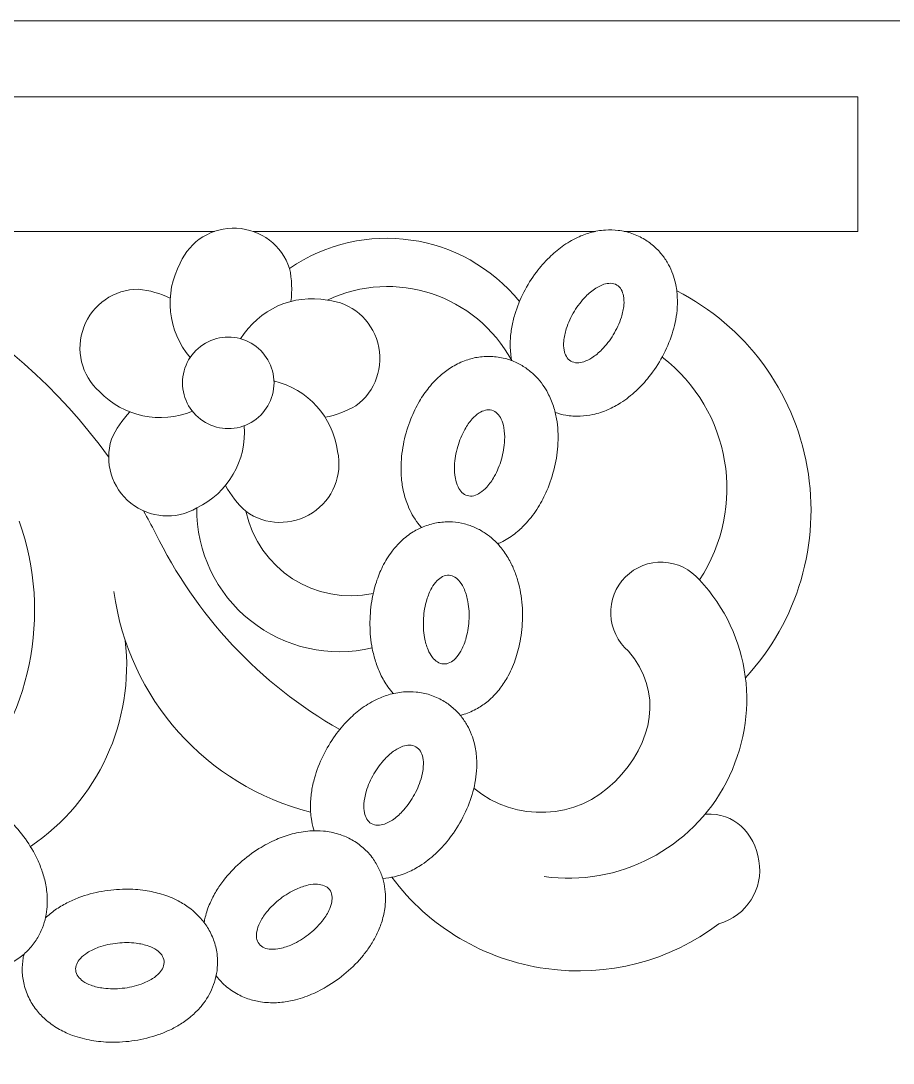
# Model space of a CAD drawing. Header units: millimetres. Extents: x 5151 to 5396, y 1629 to 1892.
# Drawn here: x 5331.88 to 5354.85, y 1864.47 to 1891.91 of the extents above; entities that cross this region are included whole.
import ezdxf

# ---------------------------------------------------------------- set-up
doc = ezdxf.new("R2010")
doc.units = ezdxf.units.MM
doc.header["$MEASUREMENT"] = 0
doc.layers.add('SITARA ALL', color=18, linetype='Continuous', true_color=0x000000)

msp = doc.modelspace()

# ---------------------------------------------------------------- linework, layer by layer
at = {"layer": 'SITARA ALL', "lineweight": 9}
for points, knots in [([(5151.918, 1891.909), (5151.918, 1891.909), (5395.918, 1891.909), (5395.918, 1891.909), (5395.918, 1891.909), (5395.918, 1769.909), (5395.918, 1769.909), (5395.918, 1769.909), (5151.918, 1769.909), (5151.918, 1769.909), (5151.918, 1769.909), (5151.918, 1891.909), (5151.918, 1891.909)], [0, 0, 0, 0, 0.25, 0.25, 0.25, 0.5, 0.5, 0.5, 0.75, 0.75, 0.75, 1, 1, 1, 1]), ([(5334.193, 1880.433), (5331.572, 1884.039), (5327.494, 1886.304), (5323.048, 1886.624), (5318.601, 1886.944), (5314.259, 1885.305), (5311.149, 1882.112)], [0, 0, 0, 0, 0.333333, 0.333333, 0.333333, 1, 1, 1, 1]), ([(5338.957, 1885.389), (5338.757, 1885.998), (5338.202, 1886.42), (5337.561, 1886.449), (5336.921, 1886.479), (5336.334, 1886.122), (5336.079, 1885.534)], [0, 0, 0, 0, 0.333333, 0.333333, 0.333333, 1, 1, 1, 1]), ([(5344.806, 1882.964), (5344.797, 1883.01), (5344.789, 1883.055), (5344.783, 1883.101), (5344.767, 1883.23), (5344.762, 1883.36), (5344.767, 1883.489), (5344.773, 1883.609), (5344.786, 1883.729), (5344.807, 1883.847), (5344.828, 1883.96), (5344.854, 1884.072), (5344.888, 1884.182), (5344.948, 1884.382), (5345.027, 1884.577), (5345.123, 1884.763), (5345.218, 1884.949), (5345.329, 1885.126), (5345.454, 1885.292), (5345.558, 1885.431), (5345.672, 1885.561), (5345.796, 1885.683), (5345.901, 1885.786), (5346.014, 1885.882), (5346.133, 1885.968), (5346.261, 1886.061), (5346.397, 1886.142), (5346.539, 1886.209), (5346.647, 1886.26), (5346.76, 1886.302), (5346.875, 1886.334), (5347.004, 1886.37), (5347.136, 1886.393), (5347.27, 1886.403), (5347.383, 1886.41), (5347.496, 1886.408), (5347.609, 1886.394), (5347.731, 1886.38), (5347.851, 1886.352), (5347.968, 1886.313), (5348.086, 1886.272), (5348.199, 1886.219), (5348.306, 1886.155)], [0, 0, 0, 0, 0.066667, 0.066667, 0.066667, 0.133333, 0.133333, 0.133333, 0.2, 0.2, 0.2, 0.266667, 0.266667, 0.266667, 0.333333, 0.333333, 0.333333, 0.4, 0.4, 0.4, 0.466667, 0.466667, 0.466667, 0.533333, 0.533333, 0.533333, 0.6, 0.6, 0.6, 0.666667, 0.666667, 0.666667, 0.733333, 0.733333, 0.733333, 0.8, 0.8, 0.8, 0.866667, 0.866667, 0.866667, 1, 1, 1, 1]), ([(5348.306, 1886.155), (5348.398, 1886.099), (5348.484, 1886.034), (5348.564, 1885.962), (5348.641, 1885.892), (5348.712, 1885.816), (5348.775, 1885.734), (5348.835, 1885.657), (5348.888, 1885.575), (5348.934, 1885.489), (5348.977, 1885.41), (5349.013, 1885.328), (5349.044, 1885.243), (5349.073, 1885.165), (5349.096, 1885.085), (5349.114, 1885.004), (5349.142, 1884.882), (5349.159, 1884.758), (5349.165, 1884.632), (5349.17, 1884.518), (5349.168, 1884.403), (5349.157, 1884.289), (5349.147, 1884.182), (5349.131, 1884.075), (5349.108, 1883.969), (5349.086, 1883.867), (5349.059, 1883.766), (5349.027, 1883.667), (5348.961, 1883.461), (5348.875, 1883.262), (5348.772, 1883.072), (5348.67, 1882.883), (5348.551, 1882.704), (5348.417, 1882.536), (5348.314, 1882.405), (5348.201, 1882.283), (5348.08, 1882.17), (5347.954, 1882.052), (5347.818, 1881.945), (5347.672, 1881.852), (5347.567, 1881.784), (5347.456, 1881.725), (5347.341, 1881.674), (5347.213, 1881.618), (5347.08, 1881.575), (5346.944, 1881.545), (5346.833, 1881.52), (5346.719, 1881.506), (5346.606, 1881.502), (5346.479, 1881.497), (5346.352, 1881.506), (5346.228, 1881.527), (5346.133, 1881.544), (5346.04, 1881.568), (5345.949, 1881.6)], [0, 0, 0, 0, 0.052632, 0.052632, 0.052632, 0.105263, 0.105263, 0.105263, 0.157895, 0.157895, 0.157895, 0.210526, 0.210526, 0.210526, 0.263158, 0.263158, 0.263158, 0.315789, 0.315789, 0.315789, 0.368421, 0.368421, 0.368421, 0.421053, 0.421053, 0.421053, 0.473684, 0.473684, 0.473684, 0.526316, 0.526316, 0.526316, 0.578947, 0.578947, 0.578947, 0.631579, 0.631579, 0.631579, 0.684211, 0.684211, 0.684211, 0.736842, 0.736842, 0.736842, 0.789474, 0.789474, 0.789474, 0.842105, 0.842105, 0.842105, 0.894737, 0.894737, 0.894737, 1, 1, 1, 1]), ([(5334.98, 1884.845), (5334.339, 1884.842), (5333.766, 1884.445), (5333.54, 1883.845), (5333.315, 1883.245), (5333.473, 1882.577), (5333.953, 1882.152)], [0, 0, 0, 0, 0.333333, 0.333333, 0.333333, 1, 1, 1, 1]), ([(5347.575, 1884.953), (5347.524, 1884.983), (5347.467, 1884.999), (5347.408, 1885), (5347.348, 1885.001), (5347.288, 1884.992), (5347.231, 1884.973), (5347.156, 1884.948), (5347.084, 1884.913), (5347.017, 1884.869), (5346.922, 1884.808), (5346.835, 1884.736), (5346.756, 1884.654), (5346.641, 1884.536), (5346.54, 1884.406), (5346.455, 1884.265), (5346.366, 1884.119), (5346.294, 1883.963), (5346.242, 1883.8), (5346.208, 1883.695), (5346.185, 1883.586), (5346.175, 1883.475), (5346.168, 1883.397), (5346.171, 1883.318), (5346.185, 1883.241), (5346.195, 1883.182), (5346.215, 1883.125), (5346.244, 1883.074), (5346.272, 1883.025), (5346.311, 1882.984), (5346.358, 1882.954), (5346.409, 1882.924), (5346.466, 1882.908), (5346.525, 1882.907), (5346.585, 1882.906), (5346.645, 1882.915), (5346.702, 1882.934), (5346.777, 1882.96), (5346.849, 1882.994), (5346.916, 1883.038), (5347.011, 1883.1), (5347.098, 1883.172), (5347.177, 1883.253), (5347.292, 1883.371), (5347.393, 1883.502), (5347.478, 1883.642), (5347.567, 1883.788), (5347.639, 1883.944), (5347.691, 1884.107), (5347.725, 1884.212), (5347.748, 1884.322), (5347.758, 1884.432), (5347.765, 1884.51), (5347.762, 1884.589), (5347.748, 1884.667), (5347.738, 1884.725), (5347.718, 1884.782), (5347.689, 1884.834), (5347.661, 1884.883), (5347.622, 1884.924), (5347.575, 1884.953)], [0, 0, 0, 0, 0.05, 0.05, 0.05, 0.1, 0.1, 0.1, 0.15, 0.15, 0.15, 0.2, 0.2, 0.2, 0.25, 0.25, 0.25, 0.3, 0.3, 0.3, 0.35, 0.35, 0.35, 0.4, 0.4, 0.4, 0.45, 0.45, 0.45, 0.5, 0.5, 0.5, 0.55, 0.55, 0.55, 0.6, 0.6, 0.6, 0.65, 0.65, 0.65, 0.7, 0.7, 0.7, 0.75, 0.75, 0.75, 0.8, 0.8, 0.8, 0.85, 0.85, 0.85, 0.9, 0.9, 0.9, 0.95, 0.95, 0.95, 1, 1, 1, 1]), ([(5340.703, 1881.775), (5341.221, 1882.153), (5341.45, 1882.812), (5341.281, 1883.43), (5341.111, 1884.048), (5340.59, 1884.496), (5339.952, 1884.557)], [0, 0, 0, 0, 0.333333, 0.333333, 0.333333, 1, 1, 1, 1]), ([(5350.957, 1874.614), (5352.339, 1876.107), (5352.941, 1878.161), (5352.584, 1880.164), (5352.226, 1882.166), (5350.963, 1883.879), (5349.15, 1884.801)], [0, 0, 0, 0, 0.333333, 0.333333, 0.333333, 1, 1, 1, 1]), ([(5338.547, 1882.38), (5338.547, 1882.81), (5338.318, 1883.208), (5337.945, 1883.423), (5337.573, 1883.638), (5337.114, 1883.638), (5336.741, 1883.423), (5336.368, 1883.208), (5336.139, 1882.81), (5336.139, 1882.38), (5336.139, 1881.95), (5336.368, 1881.552), (5336.741, 1881.337), (5337.114, 1881.122), (5337.573, 1881.122), (5337.945, 1881.337), (5338.318, 1881.552), (5338.547, 1881.95), (5338.547, 1882.38)], [0, 0, 0, 0, 0.166667, 0.166667, 0.166667, 0.333333, 0.333333, 0.333333, 0.5, 0.5, 0.5, 0.666667, 0.666667, 0.666667, 0.833333, 0.833333, 0.833333, 1, 1, 1, 1]), ([(5342.43, 1878.571), (5342.4, 1878.605), (5342.37, 1878.64), (5342.342, 1878.676), (5342.285, 1878.75), (5342.234, 1878.827), (5342.188, 1878.908), (5342.146, 1878.983), (5342.108, 1879.06), (5342.075, 1879.139), (5342.026, 1879.259), (5341.987, 1879.383), (5341.958, 1879.509), (5341.932, 1879.626), (5341.913, 1879.745), (5341.903, 1879.864), (5341.893, 1879.979), (5341.89, 1880.094), (5341.893, 1880.209), (5341.899, 1880.418), (5341.924, 1880.627), (5341.968, 1880.832), (5342.011, 1881.036), (5342.071, 1881.235), (5342.148, 1881.429), (5342.212, 1881.59), (5342.288, 1881.746), (5342.376, 1881.895), (5342.45, 1882.023), (5342.534, 1882.144), (5342.627, 1882.259), (5342.725, 1882.382), (5342.836, 1882.496), (5342.956, 1882.598), (5343.047, 1882.675), (5343.144, 1882.745), (5343.246, 1882.806), (5343.361, 1882.876), (5343.483, 1882.932), (5343.61, 1882.976), (5343.717, 1883.013), (5343.827, 1883.04), (5343.939, 1883.057), (5344.061, 1883.075), (5344.184, 1883.08), (5344.307, 1883.072), (5344.431, 1883.064), (5344.555, 1883.043), (5344.674, 1883.008)], [0, 0, 0, 0, 0.058824, 0.058824, 0.058824, 0.117647, 0.117647, 0.117647, 0.176471, 0.176471, 0.176471, 0.235294, 0.235294, 0.235294, 0.294118, 0.294118, 0.294118, 0.352941, 0.352941, 0.352941, 0.411765, 0.411765, 0.411765, 0.470588, 0.470588, 0.470588, 0.529412, 0.529412, 0.529412, 0.588235, 0.588235, 0.588235, 0.647059, 0.647059, 0.647059, 0.705882, 0.705882, 0.705882, 0.764706, 0.764706, 0.764706, 0.823529, 0.823529, 0.823529, 0.882353, 0.882353, 0.882353, 1, 1, 1, 1]), ([(5344.674, 1883.008), (5344.778, 1882.978), (5344.878, 1882.939), (5344.974, 1882.89), (5345.067, 1882.843), (5345.155, 1882.788), (5345.238, 1882.725), (5345.315, 1882.666), (5345.388, 1882.601), (5345.455, 1882.531), (5345.517, 1882.465), (5345.574, 1882.396), (5345.626, 1882.322), (5345.674, 1882.254), (5345.717, 1882.184), (5345.756, 1882.11), (5345.815, 1881.999), (5345.864, 1881.884), (5345.902, 1881.764), (5345.938, 1881.655), (5345.965, 1881.544), (5345.985, 1881.431), (5346.003, 1881.325), (5346.015, 1881.218), (5346.021, 1881.11), (5346.027, 1881.005), (5346.027, 1880.901), (5346.023, 1880.796), (5346.012, 1880.581), (5345.982, 1880.366), (5345.932, 1880.156), (5345.883, 1879.947), (5345.816, 1879.742), (5345.731, 1879.545), (5345.665, 1879.392), (5345.588, 1879.245), (5345.501, 1879.103), (5345.41, 1878.957), (5345.306, 1878.818), (5345.191, 1878.69), (5345.106, 1878.597), (5345.015, 1878.511), (5344.917, 1878.432), (5344.809, 1878.344), (5344.692, 1878.267), (5344.568, 1878.203), (5344.525, 1878.18), (5344.481, 1878.159), (5344.436, 1878.14)], [0, 0, 0, 0, 0.058824, 0.058824, 0.058824, 0.117647, 0.117647, 0.117647, 0.176471, 0.176471, 0.176471, 0.235294, 0.235294, 0.235294, 0.294118, 0.294118, 0.294118, 0.352941, 0.352941, 0.352941, 0.411765, 0.411765, 0.411765, 0.470588, 0.470588, 0.470588, 0.529412, 0.529412, 0.529412, 0.588235, 0.588235, 0.588235, 0.647059, 0.647059, 0.647059, 0.705882, 0.705882, 0.705882, 0.764706, 0.764706, 0.764706, 0.823529, 0.823529, 0.823529, 0.882353, 0.882353, 0.882353, 1, 1, 1, 1]), ([(5344.284, 1881.657), (5344.227, 1881.673), (5344.168, 1881.674), (5344.111, 1881.659), (5344.053, 1881.644), (5343.997, 1881.62), (5343.947, 1881.586), (5343.881, 1881.542), (5343.82, 1881.49), (5343.768, 1881.43), (5343.692, 1881.346), (5343.627, 1881.253), (5343.572, 1881.154), (5343.492, 1881.011), (5343.429, 1880.858), (5343.384, 1880.7), (5343.336, 1880.536), (5343.307, 1880.366), (5343.299, 1880.196), (5343.294, 1880.085), (5343.301, 1879.974), (5343.321, 1879.865), (5343.334, 1879.787), (5343.358, 1879.712), (5343.391, 1879.64), (5343.416, 1879.586), (5343.45, 1879.537), (5343.492, 1879.495), (5343.532, 1879.455), (5343.58, 1879.426), (5343.634, 1879.41), (5343.69, 1879.394), (5343.75, 1879.393), (5343.807, 1879.408), (5343.865, 1879.422), (5343.92, 1879.447), (5343.97, 1879.48), (5344.037, 1879.525), (5344.097, 1879.577), (5344.15, 1879.636), (5344.225, 1879.721), (5344.291, 1879.813), (5344.345, 1879.912), (5344.425, 1880.056), (5344.489, 1880.209), (5344.534, 1880.367), (5344.582, 1880.531), (5344.61, 1880.7), (5344.618, 1880.871), (5344.623, 1880.982), (5344.616, 1881.093), (5344.597, 1881.202), (5344.583, 1881.28), (5344.56, 1881.355), (5344.526, 1881.426), (5344.501, 1881.48), (5344.467, 1881.53), (5344.425, 1881.572), (5344.386, 1881.612), (5344.337, 1881.641), (5344.284, 1881.657)], [0, 0, 0, 0, 0.05, 0.05, 0.05, 0.1, 0.1, 0.1, 0.15, 0.15, 0.15, 0.2, 0.2, 0.2, 0.25, 0.25, 0.25, 0.3, 0.3, 0.3, 0.35, 0.35, 0.35, 0.4, 0.4, 0.4, 0.45, 0.45, 0.45, 0.5, 0.5, 0.5, 0.55, 0.55, 0.55, 0.6, 0.6, 0.6, 0.65, 0.65, 0.65, 0.7, 0.7, 0.7, 0.75, 0.75, 0.75, 0.8, 0.8, 0.8, 0.85, 0.85, 0.85, 0.9, 0.9, 0.9, 0.95, 0.95, 0.95, 1, 1, 1, 1]), ([(5334.269, 1880.894), (5334.073, 1880.284), (5334.274, 1879.616), (5334.775, 1879.216), (5335.275, 1878.816), (5335.96, 1878.76), (5336.512, 1879.085)], [0, 0, 0, 0, 0.333333, 0.333333, 0.333333, 1, 1, 1, 1]), ([(5337.806, 1878.997), (5338.326, 1878.622), (5339.023, 1878.607), (5339.559, 1878.96), (5340.094, 1879.312), (5340.359, 1879.946), (5340.22, 1880.571)], [0, 0, 0, 0, 0.333333, 0.333333, 0.333333, 1, 1, 1, 1]), ([(5336.512, 1879.085), (5336.503, 1877.931), (5337.025, 1876.837), (5337.928, 1876.119), (5338.832, 1875.4), (5340.008, 1875.135), (5341.13, 1875.404)], [0, 0, 0, 0, 0.333333, 0.333333, 0.333333, 1, 1, 1, 1]), ([(5341.684, 1874.199), (5341.635, 1874.256), (5341.588, 1874.315), (5341.545, 1874.376), (5341.471, 1874.483), (5341.406, 1874.595), (5341.35, 1874.712), (5341.299, 1874.821), (5341.255, 1874.933), (5341.219, 1875.047), (5341.185, 1875.157), (5341.157, 1875.268), (5341.135, 1875.381), (5341.095, 1875.587), (5341.074, 1875.796), (5341.073, 1876.006), (5341.071, 1876.214), (5341.086, 1876.422), (5341.12, 1876.628), (5341.147, 1876.799), (5341.188, 1876.968), (5341.241, 1877.132), (5341.286, 1877.273), (5341.341, 1877.41), (5341.407, 1877.542), (5341.476, 1877.684), (5341.559, 1877.818), (5341.654, 1877.944), (5341.726, 1878.039), (5341.806, 1878.129), (5341.893, 1878.211), (5341.99, 1878.303), (5342.097, 1878.385), (5342.211, 1878.456), (5342.308, 1878.515), (5342.409, 1878.565), (5342.515, 1878.605), (5342.63, 1878.649), (5342.749, 1878.681), (5342.871, 1878.7), (5342.994, 1878.719), (5343.119, 1878.725), (5343.243, 1878.717)], [0, 0, 0, 0, 0.066667, 0.066667, 0.066667, 0.133333, 0.133333, 0.133333, 0.2, 0.2, 0.2, 0.266667, 0.266667, 0.266667, 0.333333, 0.333333, 0.333333, 0.4, 0.4, 0.4, 0.466667, 0.466667, 0.466667, 0.533333, 0.533333, 0.533333, 0.6, 0.6, 0.6, 0.666667, 0.666667, 0.666667, 0.733333, 0.733333, 0.733333, 0.8, 0.8, 0.8, 0.866667, 0.866667, 0.866667, 1, 1, 1, 1]), ([(5343.243, 1878.717), (5343.351, 1878.711), (5343.457, 1878.694), (5343.562, 1878.667), (5343.662, 1878.641), (5343.76, 1878.606), (5343.855, 1878.563), (5343.943, 1878.523), (5344.028, 1878.475), (5344.109, 1878.42), (5344.184, 1878.37), (5344.254, 1878.314), (5344.321, 1878.254), (5344.382, 1878.198), (5344.44, 1878.138), (5344.494, 1878.075), (5344.576, 1877.98), (5344.648, 1877.878), (5344.712, 1877.769), (5344.77, 1877.671), (5344.821, 1877.568), (5344.864, 1877.462), (5344.905, 1877.362), (5344.941, 1877.26), (5344.97, 1877.156), (5344.998, 1877.055), (5345.021, 1876.953), (5345.039, 1876.85), (5345.076, 1876.638), (5345.093, 1876.422), (5345.09, 1876.206), (5345.087, 1875.991), (5345.065, 1875.777), (5345.025, 1875.566), (5344.994, 1875.402), (5344.951, 1875.242), (5344.896, 1875.085), (5344.84, 1874.922), (5344.769, 1874.764), (5344.683, 1874.614), (5344.621, 1874.505), (5344.551, 1874.401), (5344.472, 1874.302), (5344.386, 1874.193), (5344.288, 1874.093), (5344.181, 1874.003), (5344.094, 1873.93), (5344.001, 1873.864), (5343.902, 1873.808), (5343.792, 1873.745), (5343.676, 1873.693), (5343.555, 1873.655), (5343.521, 1873.644), (5343.487, 1873.634), (5343.452, 1873.625)], [0, 0, 0, 0, 0.052632, 0.052632, 0.052632, 0.105263, 0.105263, 0.105263, 0.157895, 0.157895, 0.157895, 0.210526, 0.210526, 0.210526, 0.263158, 0.263158, 0.263158, 0.315789, 0.315789, 0.315789, 0.368421, 0.368421, 0.368421, 0.421053, 0.421053, 0.421053, 0.473684, 0.473684, 0.473684, 0.526316, 0.526316, 0.526316, 0.578947, 0.578947, 0.578947, 0.631579, 0.631579, 0.631579, 0.684211, 0.684211, 0.684211, 0.736842, 0.736842, 0.736842, 0.789474, 0.789474, 0.789474, 0.842105, 0.842105, 0.842105, 0.894737, 0.894737, 0.894737, 1, 1, 1, 1]), ([(5349.75, 1877.192), (5349.509, 1877.474), (5349.162, 1877.643), (5348.791, 1877.658), (5348.42, 1877.672), (5348.062, 1877.533), (5347.799, 1877.271), (5347.537, 1877.008), (5347.397, 1876.648), (5347.412, 1876.278), (5347.426, 1875.907), (5347.594, 1875.561), (5347.877, 1875.32)], [0, 0, 0, 0, 0.2, 0.2, 0.2, 0.4, 0.4, 0.4, 0.6, 0.6, 0.6, 1, 1, 1, 1]), ([(5343.155, 1877.314), (5343.096, 1877.317), (5343.038, 1877.305), (5342.986, 1877.278), (5342.932, 1877.251), (5342.883, 1877.215), (5342.841, 1877.172), (5342.786, 1877.114), (5342.739, 1877.05), (5342.7, 1876.98), (5342.645, 1876.882), (5342.601, 1876.777), (5342.569, 1876.669), (5342.522, 1876.511), (5342.493, 1876.348), (5342.484, 1876.184), (5342.472, 1876.013), (5342.481, 1875.842), (5342.511, 1875.674), (5342.53, 1875.564), (5342.561, 1875.457), (5342.603, 1875.355), (5342.633, 1875.282), (5342.673, 1875.214), (5342.721, 1875.151), (5342.757, 1875.104), (5342.801, 1875.063), (5342.851, 1875.031), (5342.898, 1875.001), (5342.952, 1874.983), (5343.008, 1874.979), (5343.066, 1874.976), (5343.124, 1874.988), (5343.177, 1875.014), (5343.231, 1875.041), (5343.279, 1875.078), (5343.321, 1875.121), (5343.376, 1875.178), (5343.424, 1875.243), (5343.462, 1875.312), (5343.517, 1875.411), (5343.561, 1875.515), (5343.593, 1875.624), (5343.64, 1875.782), (5343.669, 1875.944), (5343.679, 1876.109), (5343.69, 1876.279), (5343.681, 1876.45), (5343.652, 1876.619), (5343.633, 1876.728), (5343.602, 1876.835), (5343.559, 1876.937), (5343.529, 1877.01), (5343.49, 1877.079), (5343.442, 1877.141), (5343.406, 1877.188), (5343.362, 1877.229), (5343.311, 1877.261), (5343.264, 1877.292), (5343.211, 1877.31), (5343.155, 1877.314)], [0, 0, 0, 0, 0.05, 0.05, 0.05, 0.1, 0.1, 0.1, 0.15, 0.15, 0.15, 0.2, 0.2, 0.2, 0.25, 0.25, 0.25, 0.3, 0.3, 0.3, 0.35, 0.35, 0.35, 0.4, 0.4, 0.4, 0.45, 0.45, 0.45, 0.5, 0.5, 0.5, 0.55, 0.55, 0.55, 0.6, 0.6, 0.6, 0.65, 0.65, 0.65, 0.7, 0.7, 0.7, 0.75, 0.75, 0.75, 0.8, 0.8, 0.8, 0.85, 0.85, 0.85, 0.9, 0.9, 0.9, 0.95, 0.95, 0.95, 1, 1, 1, 1]), ([(5345.657, 1869.382), (5347.623, 1869.112), (5349.545, 1870.108), (5350.457, 1871.87), (5351.369, 1873.632), (5351.105, 1875.743), (5349.75, 1877.192)], [0, 0, 0, 0, 0.333333, 0.333333, 0.333333, 1, 1, 1, 1]), ([(5343.809, 1871.712), (5344.904, 1870.795), (5346.519, 1870.87), (5347.525, 1871.884), (5348.531, 1872.898), (5348.803, 1874.233), (5347.877, 1875.32)], [0, 0, 0, 0, 0.333333, 0.333333, 0.333333, 1, 1, 1, 1]), ([(5339.6, 1870.587), (5339.594, 1870.605), (5339.589, 1870.623), (5339.584, 1870.642), (5339.561, 1870.724), (5339.543, 1870.808), (5339.531, 1870.893), (5339.512, 1871.021), (5339.504, 1871.151), (5339.507, 1871.28), (5339.51, 1871.4), (5339.521, 1871.52), (5339.54, 1871.638), (5339.558, 1871.752), (5339.583, 1871.864), (5339.614, 1871.975), (5339.67, 1872.177), (5339.745, 1872.373), (5339.838, 1872.561), (5339.929, 1872.748), (5340.036, 1872.927), (5340.158, 1873.096), (5340.259, 1873.237), (5340.371, 1873.37), (5340.492, 1873.493), (5340.595, 1873.599), (5340.706, 1873.697), (5340.824, 1873.786), (5340.95, 1873.881), (5341.084, 1873.964), (5341.225, 1874.034), (5341.333, 1874.087), (5341.444, 1874.131), (5341.558, 1874.166), (5341.687, 1874.205), (5341.819, 1874.23), (5341.953, 1874.242), (5342.065, 1874.252), (5342.178, 1874.251), (5342.291, 1874.24), (5342.413, 1874.228), (5342.534, 1874.203), (5342.652, 1874.166), (5342.77, 1874.128), (5342.885, 1874.077), (5342.992, 1874.014)], [0, 0, 0, 0, 0.0625, 0.0625, 0.0625, 0.125, 0.125, 0.125, 0.1875, 0.1875, 0.1875, 0.25, 0.25, 0.25, 0.3125, 0.3125, 0.3125, 0.375, 0.375, 0.375, 0.4375, 0.4375, 0.4375, 0.5, 0.5, 0.5, 0.5625, 0.5625, 0.5625, 0.625, 0.625, 0.625, 0.6875, 0.6875, 0.6875, 0.75, 0.75, 0.75, 0.8125, 0.8125, 0.8125, 0.875, 0.875, 0.875, 1, 1, 1, 1]), ([(5342.992, 1874.014), (5343.086, 1873.96), (5343.173, 1873.897), (5343.255, 1873.826), (5343.333, 1873.758), (5343.405, 1873.683), (5343.47, 1873.602), (5343.531, 1873.527), (5343.586, 1873.446), (5343.634, 1873.361), (5343.678, 1873.283), (5343.716, 1873.201), (5343.749, 1873.117), (5343.779, 1873.04), (5343.804, 1872.961), (5343.824, 1872.88), (5343.854, 1872.758), (5343.873, 1872.634), (5343.881, 1872.509), (5343.889, 1872.395), (5343.889, 1872.28), (5343.88, 1872.166), (5343.872, 1872.058), (5343.858, 1871.951), (5343.837, 1871.845), (5343.818, 1871.742), (5343.793, 1871.641), (5343.762, 1871.541), (5343.7, 1871.334), (5343.619, 1871.133), (5343.519, 1870.942), (5343.421, 1870.751), (5343.305, 1870.569), (5343.175, 1870.398), (5343.074, 1870.266), (5342.964, 1870.141), (5342.844, 1870.025), (5342.721, 1869.905), (5342.587, 1869.796), (5342.443, 1869.7), (5342.339, 1869.63), (5342.229, 1869.569), (5342.115, 1869.516), (5341.989, 1869.457), (5341.857, 1869.411), (5341.721, 1869.379), (5341.619, 1869.354), (5341.514, 1869.338), (5341.409, 1869.331)], [0, 0, 0, 0, 0.058824, 0.058824, 0.058824, 0.117647, 0.117647, 0.117647, 0.176471, 0.176471, 0.176471, 0.235294, 0.235294, 0.235294, 0.294118, 0.294118, 0.294118, 0.352941, 0.352941, 0.352941, 0.411765, 0.411765, 0.411765, 0.470588, 0.470588, 0.470588, 0.529412, 0.529412, 0.529412, 0.588235, 0.588235, 0.588235, 0.647059, 0.647059, 0.647059, 0.705882, 0.705882, 0.705882, 0.764706, 0.764706, 0.764706, 0.823529, 0.823529, 0.823529, 0.882353, 0.882353, 0.882353, 1, 1, 1, 1]), ([(5342.285, 1872.798), (5342.234, 1872.827), (5342.176, 1872.843), (5342.118, 1872.842), (5342.058, 1872.842), (5341.998, 1872.832), (5341.941, 1872.812), (5341.866, 1872.785), (5341.795, 1872.749), (5341.729, 1872.704), (5341.636, 1872.64), (5341.55, 1872.567), (5341.473, 1872.484), (5341.36, 1872.364), (5341.261, 1872.231), (5341.179, 1872.089), (5341.093, 1871.941), (5341.024, 1871.784), (5340.975, 1871.62), (5340.943, 1871.514), (5340.923, 1871.405), (5340.915, 1871.294), (5340.909, 1871.215), (5340.914, 1871.137), (5340.929, 1871.059), (5340.94, 1871.001), (5340.961, 1870.945), (5340.991, 1870.893), (5341.02, 1870.845), (5341.06, 1870.805), (5341.108, 1870.776), (5341.159, 1870.748), (5341.217, 1870.732), (5341.275, 1870.733), (5341.335, 1870.733), (5341.395, 1870.743), (5341.452, 1870.763), (5341.527, 1870.79), (5341.598, 1870.826), (5341.664, 1870.871), (5341.757, 1870.935), (5341.843, 1871.008), (5341.921, 1871.091), (5342.033, 1871.211), (5342.132, 1871.344), (5342.214, 1871.486), (5342.301, 1871.634), (5342.369, 1871.791), (5342.418, 1871.955), (5342.45, 1872.061), (5342.47, 1872.17), (5342.478, 1872.281), (5342.484, 1872.36), (5342.479, 1872.438), (5342.464, 1872.516), (5342.453, 1872.574), (5342.432, 1872.63), (5342.402, 1872.682), (5342.373, 1872.73), (5342.333, 1872.77), (5342.285, 1872.798)], [0, 0, 0, 0, 0.05, 0.05, 0.05, 0.1, 0.1, 0.1, 0.15, 0.15, 0.15, 0.2, 0.2, 0.2, 0.25, 0.25, 0.25, 0.3, 0.3, 0.3, 0.35, 0.35, 0.35, 0.4, 0.4, 0.4, 0.45, 0.45, 0.45, 0.5, 0.5, 0.5, 0.55, 0.55, 0.55, 0.6, 0.6, 0.6, 0.65, 0.65, 0.65, 0.7, 0.7, 0.7, 0.75, 0.75, 0.75, 0.8, 0.8, 0.8, 0.85, 0.85, 0.85, 0.9, 0.9, 0.9, 0.95, 0.95, 0.95, 1, 1, 1, 1]), ([(5328.595, 1871.238), (5328.533, 1871.182), (5328.476, 1871.122), (5328.423, 1871.058), (5328.357, 1870.978), (5328.298, 1870.892), (5328.247, 1870.802), (5328.199, 1870.717), (5328.159, 1870.628), (5328.125, 1870.536), (5328.095, 1870.452), (5328.07, 1870.365), (5328.052, 1870.277), (5328.035, 1870.196), (5328.024, 1870.114), (5328.017, 1870.031), (5328.008, 1869.906), (5328.009, 1869.78), (5328.021, 1869.655), (5328.033, 1869.541), (5328.052, 1869.428), (5328.079, 1869.317), (5328.105, 1869.212), (5328.136, 1869.109), (5328.174, 1869.008), (5328.21, 1868.91), (5328.252, 1868.814), (5328.298, 1868.72), (5328.394, 1868.526), (5328.507, 1868.342), (5328.637, 1868.169), (5328.765, 1867.997), (5328.909, 1867.836), (5329.066, 1867.689), (5329.187, 1867.576), (5329.316, 1867.471), (5329.453, 1867.376), (5329.594, 1867.278), (5329.745, 1867.193), (5329.902, 1867.122), (5330.017, 1867.07), (5330.135, 1867.027), (5330.256, 1866.994), (5330.391, 1866.957), (5330.528, 1866.933), (5330.668, 1866.923), (5330.781, 1866.915), (5330.895, 1866.917), (5331.008, 1866.93), (5331.134, 1866.944), (5331.258, 1866.97), (5331.379, 1867.01), (5331.51, 1867.053), (5331.635, 1867.112), (5331.752, 1867.185), (5331.853, 1867.248), (5331.946, 1867.321), (5332.032, 1867.403), (5332.116, 1867.484), (5332.192, 1867.573), (5332.259, 1867.669), (5332.321, 1867.76), (5332.375, 1867.857), (5332.42, 1867.958), (5332.461, 1868.051), (5332.494, 1868.148), (5332.519, 1868.246), (5332.542, 1868.337), (5332.558, 1868.428), (5332.568, 1868.521), (5332.577, 1868.606), (5332.58, 1868.692), (5332.579, 1868.777), (5332.576, 1868.907), (5332.563, 1869.036), (5332.538, 1869.163), (5332.516, 1869.281), (5332.485, 1869.397), (5332.447, 1869.511), (5332.41, 1869.62), (5332.368, 1869.727), (5332.319, 1869.831), (5332.23, 1870.021), (5332.123, 1870.202), (5332.001, 1870.372), (5331.88, 1870.542), (5331.745, 1870.701), (5331.597, 1870.847), (5331.474, 1870.969), (5331.342, 1871.082), (5331.202, 1871.184), (5331.083, 1871.271), (5330.957, 1871.349), (5330.827, 1871.418), (5330.687, 1871.491), (5330.541, 1871.551), (5330.39, 1871.597), (5330.39, 1871.597), (5330.366, 1871.604), (5330.366, 1871.604)], [0, 0, 0, 0, 0.029412, 0.029412, 0.029412, 0.058824, 0.058824, 0.058824, 0.088235, 0.088235, 0.088235, 0.117647, 0.117647, 0.117647, 0.147059, 0.147059, 0.147059, 0.176471, 0.176471, 0.176471, 0.205882, 0.205882, 0.205882, 0.235294, 0.235294, 0.235294, 0.264706, 0.264706, 0.264706, 0.294118, 0.294118, 0.294118, 0.323529, 0.323529, 0.323529, 0.352941, 0.352941, 0.352941, 0.382353, 0.382353, 0.382353, 0.411765, 0.411765, 0.411765, 0.441176, 0.441176, 0.441176, 0.470588, 0.470588, 0.470588, 0.5, 0.5, 0.5, 0.529412, 0.529412, 0.529412, 0.558824, 0.558824, 0.558824, 0.588235, 0.588235, 0.588235, 0.617647, 0.617647, 0.617647, 0.647059, 0.647059, 0.647059, 0.676471, 0.676471, 0.676471, 0.705882, 0.705882, 0.705882, 0.735294, 0.735294, 0.735294, 0.764706, 0.764706, 0.764706, 0.794118, 0.794118, 0.794118, 0.823529, 0.823529, 0.823529, 0.852941, 0.852941, 0.852941, 0.882353, 0.882353, 0.882353, 0.911765, 0.911765, 0.911765, 0.941176, 0.941176, 0.941176, 1, 1, 1, 1]), ([(5350.261, 1868.141), (5350.985, 1868.343), (5351.439, 1869.058), (5351.315, 1869.798), (5351.19, 1870.539), (5350.663, 1871.068), (5349.914, 1871.021)], [0, 0, 0, 0, 0.333333, 0.333333, 0.333333, 1, 1, 1, 1]), ([(5336.707, 1868.172), (5336.716, 1868.22), (5336.725, 1868.267), (5336.737, 1868.314), (5336.768, 1868.44), (5336.81, 1868.563), (5336.862, 1868.681), (5336.909, 1868.791), (5336.965, 1868.898), (5337.027, 1869.001), (5337.087, 1869.099), (5337.152, 1869.194), (5337.223, 1869.284), (5337.351, 1869.45), (5337.495, 1869.603), (5337.652, 1869.742), (5337.807, 1869.881), (5337.974, 1870.006), (5338.151, 1870.117), (5338.297, 1870.209), (5338.451, 1870.29), (5338.61, 1870.358), (5338.745, 1870.417), (5338.885, 1870.466), (5339.028, 1870.503), (5339.18, 1870.544), (5339.336, 1870.571), (5339.493, 1870.582), (5339.612, 1870.59), (5339.732, 1870.589), (5339.851, 1870.578), (5339.984, 1870.566), (5340.116, 1870.539), (5340.245, 1870.5), (5340.353, 1870.466), (5340.457, 1870.423), (5340.557, 1870.37), (5340.666, 1870.313), (5340.769, 1870.244), (5340.863, 1870.165), (5340.959, 1870.085), (5341.045, 1869.995), (5341.122, 1869.896)], [0, 0, 0, 0, 0.066667, 0.066667, 0.066667, 0.133333, 0.133333, 0.133333, 0.2, 0.2, 0.2, 0.266667, 0.266667, 0.266667, 0.333333, 0.333333, 0.333333, 0.4, 0.4, 0.4, 0.466667, 0.466667, 0.466667, 0.533333, 0.533333, 0.533333, 0.6, 0.6, 0.6, 0.666667, 0.666667, 0.666667, 0.733333, 0.733333, 0.733333, 0.8, 0.8, 0.8, 0.866667, 0.866667, 0.866667, 1, 1, 1, 1]), ([(5341.122, 1869.896), (5341.187, 1869.811), (5341.245, 1869.719), (5341.293, 1869.623), (5341.34, 1869.53), (5341.379, 1869.434), (5341.408, 1869.334), (5341.436, 1869.241), (5341.456, 1869.145), (5341.468, 1869.049), (5341.48, 1868.96), (5341.485, 1868.87), (5341.483, 1868.78), (5341.481, 1868.697), (5341.475, 1868.614), (5341.463, 1868.532), (5341.444, 1868.408), (5341.415, 1868.285), (5341.376, 1868.166), (5341.34, 1868.058), (5341.296, 1867.952), (5341.245, 1867.849), (5341.197, 1867.752), (5341.143, 1867.659), (5341.084, 1867.568), (5341.027, 1867.481), (5340.966, 1867.396), (5340.9, 1867.315), (5340.764, 1867.147), (5340.613, 1866.992), (5340.448, 1866.852), (5340.285, 1866.713), (5340.11, 1866.588), (5339.924, 1866.479), (5339.781, 1866.394), (5339.632, 1866.321), (5339.478, 1866.259), (5339.318, 1866.194), (5339.152, 1866.144), (5338.983, 1866.109), (5338.86, 1866.084), (5338.735, 1866.068), (5338.61, 1866.062), (5338.471, 1866.056), (5338.331, 1866.063), (5338.193, 1866.084), (5338.08, 1866.102), (5337.97, 1866.129), (5337.862, 1866.166), (5337.742, 1866.207), (5337.627, 1866.26), (5337.518, 1866.326), (5337.4, 1866.397), (5337.291, 1866.481), (5337.193, 1866.578), (5337.132, 1866.638), (5337.076, 1866.703), (5337.024, 1866.772)], [0, 0, 0, 0, 0.05, 0.05, 0.05, 0.1, 0.1, 0.1, 0.15, 0.15, 0.15, 0.2, 0.2, 0.2, 0.25, 0.25, 0.25, 0.3, 0.3, 0.3, 0.35, 0.35, 0.35, 0.4, 0.4, 0.4, 0.45, 0.45, 0.45, 0.5, 0.5, 0.5, 0.55, 0.55, 0.55, 0.6, 0.6, 0.6, 0.65, 0.65, 0.65, 0.7, 0.7, 0.7, 0.75, 0.75, 0.75, 0.8, 0.8, 0.8, 0.85, 0.85, 0.85, 0.9, 0.9, 0.9, 1, 1, 1, 1]), ([(5341.65, 1869.363), (5342.627, 1868.052), (5344.087, 1867.186), (5345.705, 1866.958), (5347.324, 1866.729), (5348.96, 1867.152), (5350.261, 1868.141)], [0, 0, 0, 0, 0.333333, 0.333333, 0.333333, 1, 1, 1, 1]), ([(5332.531, 1868.296), (5332.611, 1868.371), (5332.697, 1868.441), (5332.788, 1868.504), (5332.886, 1868.572), (5332.989, 1868.634), (5333.096, 1868.689), (5333.198, 1868.741), (5333.304, 1868.787), (5333.411, 1868.828), (5333.608, 1868.901), (5333.81, 1868.956), (5334.017, 1868.993), (5334.222, 1869.029), (5334.43, 1869.049), (5334.638, 1869.05), (5334.811, 1869.051), (5334.984, 1869.04), (5335.156, 1869.015), (5335.302, 1868.994), (5335.446, 1868.962), (5335.588, 1868.919), (5335.739, 1868.874), (5335.885, 1868.815), (5336.025, 1868.742), (5336.131, 1868.687), (5336.232, 1868.623), (5336.327, 1868.551), (5336.435, 1868.47), (5336.533, 1868.379), (5336.622, 1868.278), (5336.696, 1868.193), (5336.763, 1868.101), (5336.82, 1868.004), (5336.883, 1867.898), (5336.934, 1867.785), (5336.973, 1867.669), (5337.012, 1867.55), (5337.039, 1867.428), (5337.052, 1867.304)], [0, 0, 0, 0, 0.071429, 0.071429, 0.071429, 0.142857, 0.142857, 0.142857, 0.214286, 0.214286, 0.214286, 0.285714, 0.285714, 0.285714, 0.357143, 0.357143, 0.357143, 0.428571, 0.428571, 0.428571, 0.5, 0.5, 0.5, 0.571429, 0.571429, 0.571429, 0.642857, 0.642857, 0.642857, 0.714286, 0.714286, 0.714286, 0.785714, 0.785714, 0.785714, 0.857143, 0.857143, 0.857143, 1, 1, 1, 1]), ([(5340.007, 1869.038), (5339.971, 1869.084), (5339.923, 1869.119), (5339.869, 1869.141), (5339.813, 1869.164), (5339.754, 1869.177), (5339.694, 1869.18), (5339.614, 1869.183), (5339.535, 1869.177), (5339.457, 1869.16), (5339.346, 1869.136), (5339.239, 1869.101), (5339.136, 1869.053), (5338.987, 1868.985), (5338.845, 1868.899), (5338.715, 1868.798), (5338.579, 1868.694), (5338.456, 1868.575), (5338.349, 1868.441), (5338.279, 1868.355), (5338.219, 1868.262), (5338.17, 1868.162), (5338.135, 1868.092), (5338.11, 1868.017), (5338.095, 1867.94), (5338.083, 1867.881), (5338.081, 1867.821), (5338.09, 1867.762), (5338.098, 1867.707), (5338.12, 1867.655), (5338.154, 1867.61), (5338.19, 1867.564), (5338.238, 1867.528), (5338.292, 1867.506), (5338.348, 1867.484), (5338.407, 1867.471), (5338.467, 1867.468), (5338.547, 1867.464), (5338.626, 1867.471), (5338.704, 1867.488), (5338.815, 1867.511), (5338.922, 1867.547), (5339.025, 1867.594), (5339.174, 1867.663), (5339.316, 1867.749), (5339.446, 1867.849), (5339.582, 1867.953), (5339.704, 1868.073), (5339.812, 1868.206), (5339.882, 1868.292), (5339.942, 1868.386), (5339.991, 1868.486), (5340.025, 1868.556), (5340.051, 1868.631), (5340.066, 1868.708), (5340.078, 1868.766), (5340.08, 1868.826), (5340.071, 1868.885), (5340.063, 1868.941), (5340.041, 1868.993), (5340.007, 1869.038)], [0, 0, 0, 0, 0.05, 0.05, 0.05, 0.1, 0.1, 0.1, 0.15, 0.15, 0.15, 0.2, 0.2, 0.2, 0.25, 0.25, 0.25, 0.3, 0.3, 0.3, 0.35, 0.35, 0.35, 0.4, 0.4, 0.4, 0.45, 0.45, 0.45, 0.5, 0.5, 0.5, 0.55, 0.55, 0.55, 0.6, 0.6, 0.6, 0.65, 0.65, 0.65, 0.7, 0.7, 0.7, 0.75, 0.75, 0.75, 0.8, 0.8, 0.8, 0.85, 0.85, 0.85, 0.9, 0.9, 0.9, 0.95, 0.95, 0.95, 1, 1, 1, 1]), ([(5335.653, 1867.157), (5335.646, 1867.216), (5335.625, 1867.271), (5335.59, 1867.318), (5335.554, 1867.367), (5335.51, 1867.409), (5335.461, 1867.443), (5335.395, 1867.488), (5335.324, 1867.524), (5335.249, 1867.55), (5335.142, 1867.588), (5335.032, 1867.614), (5334.919, 1867.628), (5334.756, 1867.648), (5334.591, 1867.649), (5334.427, 1867.631), (5334.257, 1867.614), (5334.09, 1867.576), (5333.929, 1867.519), (5333.824, 1867.483), (5333.724, 1867.434), (5333.63, 1867.375), (5333.563, 1867.333), (5333.502, 1867.283), (5333.449, 1867.226), (5333.408, 1867.182), (5333.375, 1867.132), (5333.352, 1867.077), (5333.33, 1867.026), (5333.321, 1866.97), (5333.326, 1866.914), (5333.333, 1866.856), (5333.355, 1866.8), (5333.389, 1866.753), (5333.425, 1866.705), (5333.469, 1866.662), (5333.518, 1866.629), (5333.584, 1866.584), (5333.655, 1866.548), (5333.73, 1866.521), (5333.837, 1866.483), (5333.947, 1866.457), (5334.06, 1866.444), (5334.223, 1866.424), (5334.388, 1866.423), (5334.552, 1866.44), (5334.722, 1866.457), (5334.889, 1866.495), (5335.051, 1866.552), (5335.155, 1866.589), (5335.255, 1866.637), (5335.349, 1866.696), (5335.416, 1866.738), (5335.477, 1866.788), (5335.53, 1866.846), (5335.571, 1866.889), (5335.604, 1866.94), (5335.627, 1866.994), (5335.65, 1867.046), (5335.658, 1867.102), (5335.653, 1867.157)], [0, 0, 0, 0, 0.05, 0.05, 0.05, 0.1, 0.1, 0.1, 0.15, 0.15, 0.15, 0.2, 0.2, 0.2, 0.25, 0.25, 0.25, 0.3, 0.3, 0.3, 0.35, 0.35, 0.35, 0.4, 0.4, 0.4, 0.45, 0.45, 0.45, 0.5, 0.5, 0.5, 0.55, 0.55, 0.55, 0.6, 0.6, 0.6, 0.65, 0.65, 0.65, 0.7, 0.7, 0.7, 0.75, 0.75, 0.75, 0.8, 0.8, 0.8, 0.85, 0.85, 0.85, 0.9, 0.9, 0.9, 0.95, 0.95, 0.95, 1, 1, 1, 1]), ([(5337.052, 1867.304), (5337.063, 1867.197), (5337.064, 1867.089), (5337.055, 1866.982), (5337.046, 1866.878), (5337.028, 1866.776), (5337.001, 1866.675), (5336.976, 1866.581), (5336.943, 1866.49), (5336.903, 1866.401), (5336.866, 1866.319), (5336.823, 1866.24), (5336.774, 1866.164), (5336.729, 1866.094), (5336.68, 1866.027), (5336.627, 1865.964), (5336.546, 1865.868), (5336.458, 1865.779), (5336.361, 1865.698), (5336.274, 1865.624), (5336.181, 1865.557), (5336.084, 1865.496), (5335.992, 1865.439), (5335.897, 1865.388), (5335.8, 1865.342), (5335.705, 1865.297), (5335.608, 1865.257), (5335.51, 1865.222), (5335.306, 1865.151), (5335.096, 1865.098), (5334.883, 1865.065), (5334.67, 1865.032), (5334.456, 1865.018), (5334.241, 1865.022), (5334.075, 1865.025), (5333.909, 1865.041), (5333.745, 1865.069), (5333.575, 1865.098), (5333.408, 1865.142), (5333.246, 1865.201), (5333.128, 1865.244), (5333.013, 1865.296), (5332.903, 1865.357), (5332.781, 1865.424), (5332.666, 1865.504), (5332.56, 1865.594), (5332.473, 1865.668), (5332.393, 1865.749), (5332.32, 1865.837), (5332.24, 1865.935), (5332.17, 1866.041), (5332.112, 1866.153), (5332.048, 1866.276), (5332, 1866.405), (5331.967, 1866.539), (5331.939, 1866.654), (5331.923, 1866.772), (5331.919, 1866.891), (5331.915, 1867.008), (5331.923, 1867.124), (5331.943, 1867.24), (5331.949, 1867.273), (5331.956, 1867.307), (5331.964, 1867.341)], [0, 0, 0, 0, 0.045455, 0.045455, 0.045455, 0.090909, 0.090909, 0.090909, 0.136364, 0.136364, 0.136364, 0.181818, 0.181818, 0.181818, 0.227273, 0.227273, 0.227273, 0.272727, 0.272727, 0.272727, 0.318182, 0.318182, 0.318182, 0.363636, 0.363636, 0.363636, 0.409091, 0.409091, 0.409091, 0.454545, 0.454545, 0.454545, 0.5, 0.5, 0.5, 0.545455, 0.545455, 0.545455, 0.590909, 0.590909, 0.590909, 0.636364, 0.636364, 0.636364, 0.681818, 0.681818, 0.681818, 0.727273, 0.727273, 0.727273, 0.772727, 0.772727, 0.772727, 0.818182, 0.818182, 0.818182, 0.863636, 0.863636, 0.863636, 0.909091, 0.909091, 0.909091, 1, 1, 1, 1])]:
    msp.add_open_spline(points, degree=3, knots=knots, dxfattribs=at)
for points in [[(5153.918, 1889.909), (5153.918, 1889.909), (5353.918, 1889.909), (5353.918, 1889.909)], [(5353.918, 1889.909), (5353.918, 1889.909), (5353.918, 1886.368), (5353.918, 1886.368)], [(5345.01, 1884.522), (5343.525, 1886.344), (5340.893, 1886.723), (5338.957, 1885.389)], [(5336.979, 1886.368), (5336.979, 1886.368), (5324.963, 1886.368), (5324.963, 1886.368)], [(5347.015, 1886.368), (5347.015, 1886.368), (5338.002, 1886.368), (5338.002, 1886.368)], [(5353.918, 1886.368), (5353.918, 1886.368), (5347.767, 1886.368), (5347.767, 1886.368)], [(5336.079, 1885.534), (5335.643, 1884.73), (5335.746, 1883.742), (5336.341, 1883.047)], [(5338.992, 1884.522), (5339.028, 1884.811), (5339.016, 1885.104), (5338.957, 1885.389)], [(5344.806, 1882.964), (5343.867, 1884.701), (5341.737, 1885.402), (5339.952, 1884.557)], [(5335.815, 1884.61), (5335.552, 1884.734), (5335.27, 1884.813), (5334.98, 1884.845)], [(5339.952, 1884.557), (5339.053, 1884.723), (5338.145, 1884.32), (5337.668, 1883.539)], [(5349.75, 1877.192), (5351.008, 1879.105), (5350.581, 1881.663), (5348.765, 1883.059)], [(5340.22, 1880.571), (5340.1, 1881.478), (5339.436, 1882.217), (5338.546, 1882.43)], [(5333.953, 1882.152), (5334.582, 1881.489), (5335.554, 1881.282), (5336.399, 1881.632)], [(5334.75, 1881.616), (5334.551, 1881.403), (5334.389, 1881.16), (5334.269, 1880.894)], [(5339.89, 1881.474), (5340.176, 1881.529), (5340.451, 1881.631), (5340.703, 1881.775)], [(5336.512, 1879.085), (5337.337, 1879.479), (5337.835, 1880.339), (5337.762, 1881.251)], [(5337.268, 1879.677), (5337.409, 1879.423), (5337.591, 1879.193), (5337.806, 1878.997)], [(5335.421, 1878.436), (5335.322, 1878.628), (5335.22, 1878.818), (5335.113, 1879.006)], [(5337.806, 1878.997), (5338.14, 1877.476), (5339.637, 1876.51), (5341.16, 1876.837)], [(5330.366, 1871.604), (5332.148, 1873.522), (5332.717, 1876.27), (5331.838, 1878.737)], [(5335.421, 1878.436), (5336.481, 1876.258), (5338.173, 1874.452), (5340.278, 1873.252)], [(5334.332, 1876.883), (5334.711, 1874.071), (5336.76, 1871.773), (5339.511, 1871.078)], [(5332.133, 1870.174), (5333.913, 1871.376), (5334.876, 1873.466), (5334.631, 1875.599)]]:
    msp.add_open_spline(points, degree=3, dxfattribs=at)

doc.saveas('drawing.dxf')
